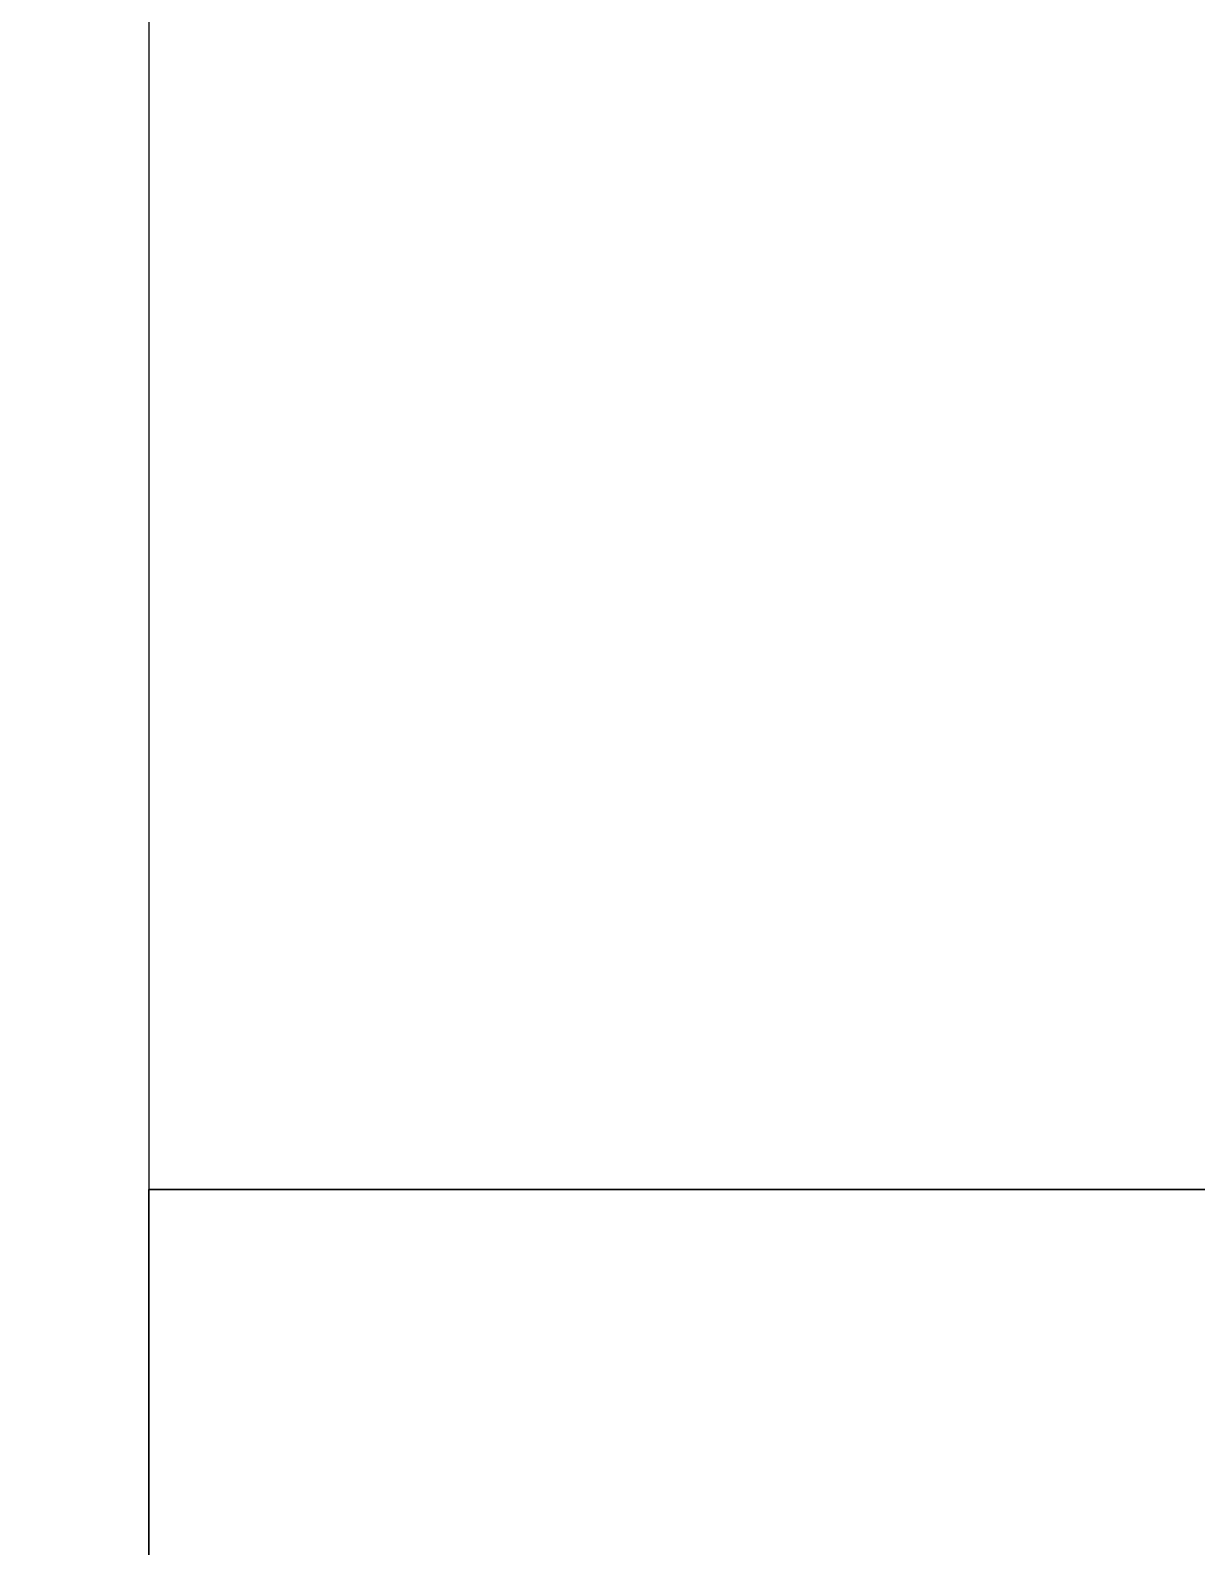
# Model space of a CAD drawing. Header units: metres. Extents: x 563124 to 573994, y 2062953 to 2068466.
# Drawn here: x 568757.669 to 568760.6, y 2065868.26 to 2065872.071 of the extents above; entities that cross this region are included whole.
import ezdxf

# ---------------------------------------------------------------- set-up
doc = ezdxf.new("R2010")
doc.units = ezdxf.units.M
for name, color, linetype in [('ghichieudai', 7, 'CONTINUOUS'), ('Kich thuoc', 9, 'CONTINUOUS'), ('MATCATDUONG', 8, 'CONTINUOUS')]:
    doc.layers.add(name, color=color, linetype=linetype)

msp = doc.modelspace()

# ---------------------------------------------------------------- wipeouts: each hides what was drawn before it
msp.add_wipeout([(568538.5548, 2065837.1158), (569134.3908, 2065836.3611), (569131.1932, 2065953.8252), (568779.0042, 2065956.6832), (568600.6017, 2065960.3155)]).dxf.layer = 'ghichieudai'

# ---------------------------------------------------------------- next in the draw order: linework, layer by layer
at = {"layer": 'Kich thuoc'}
msp.add_lwpolyline([(568781.9665, 2065869.1582), (568757.9665, 2065869.1582)], dxfattribs=at)
at = {"layer": 'MATCATDUONG', "color": 40, "linetype": 'Continuous', "extrusion": (3.31378e-12, 1.1371e-08, 1)}
msp.add_line((568757.9665, 2065888.3196, 0), (568757.9665, 2065869.327), dxfattribs=at)
at = {"layer": 'MATCATDUONG', "color": 40, "linetype": 'Continuous'}
for points in [[(568757.9665, 2065869.327), (568757.9665, 2065861.5613)], [(568821.9665, 2065868.4521), (568781.9665, 2065868.1266), (568781.9665, 2065868.727), (568781.9665, 2065869.1582), (568757.9665, 2065869.1582), (568757.9665, 2065861.5613), (568901.9665, 2065861.5613), (568901.9665, 2065869.1582), (568877.9665, 2065869.1582), (568877.9665, 2065868.727), (568877.9665, 2065868.1266), (568837.9665, 2065868.4521)]]:
    msp.add_lwpolyline(points, dxfattribs=at)
msp.add_lwpolyline([(568757.9665, 2065869.1582), (568779.9665, 2065869.1582), (568779.9665, 2065861.5613), (568757.9665, 2065861.5613)], close=True, dxfattribs=at)

doc.saveas('drawing.dxf')
